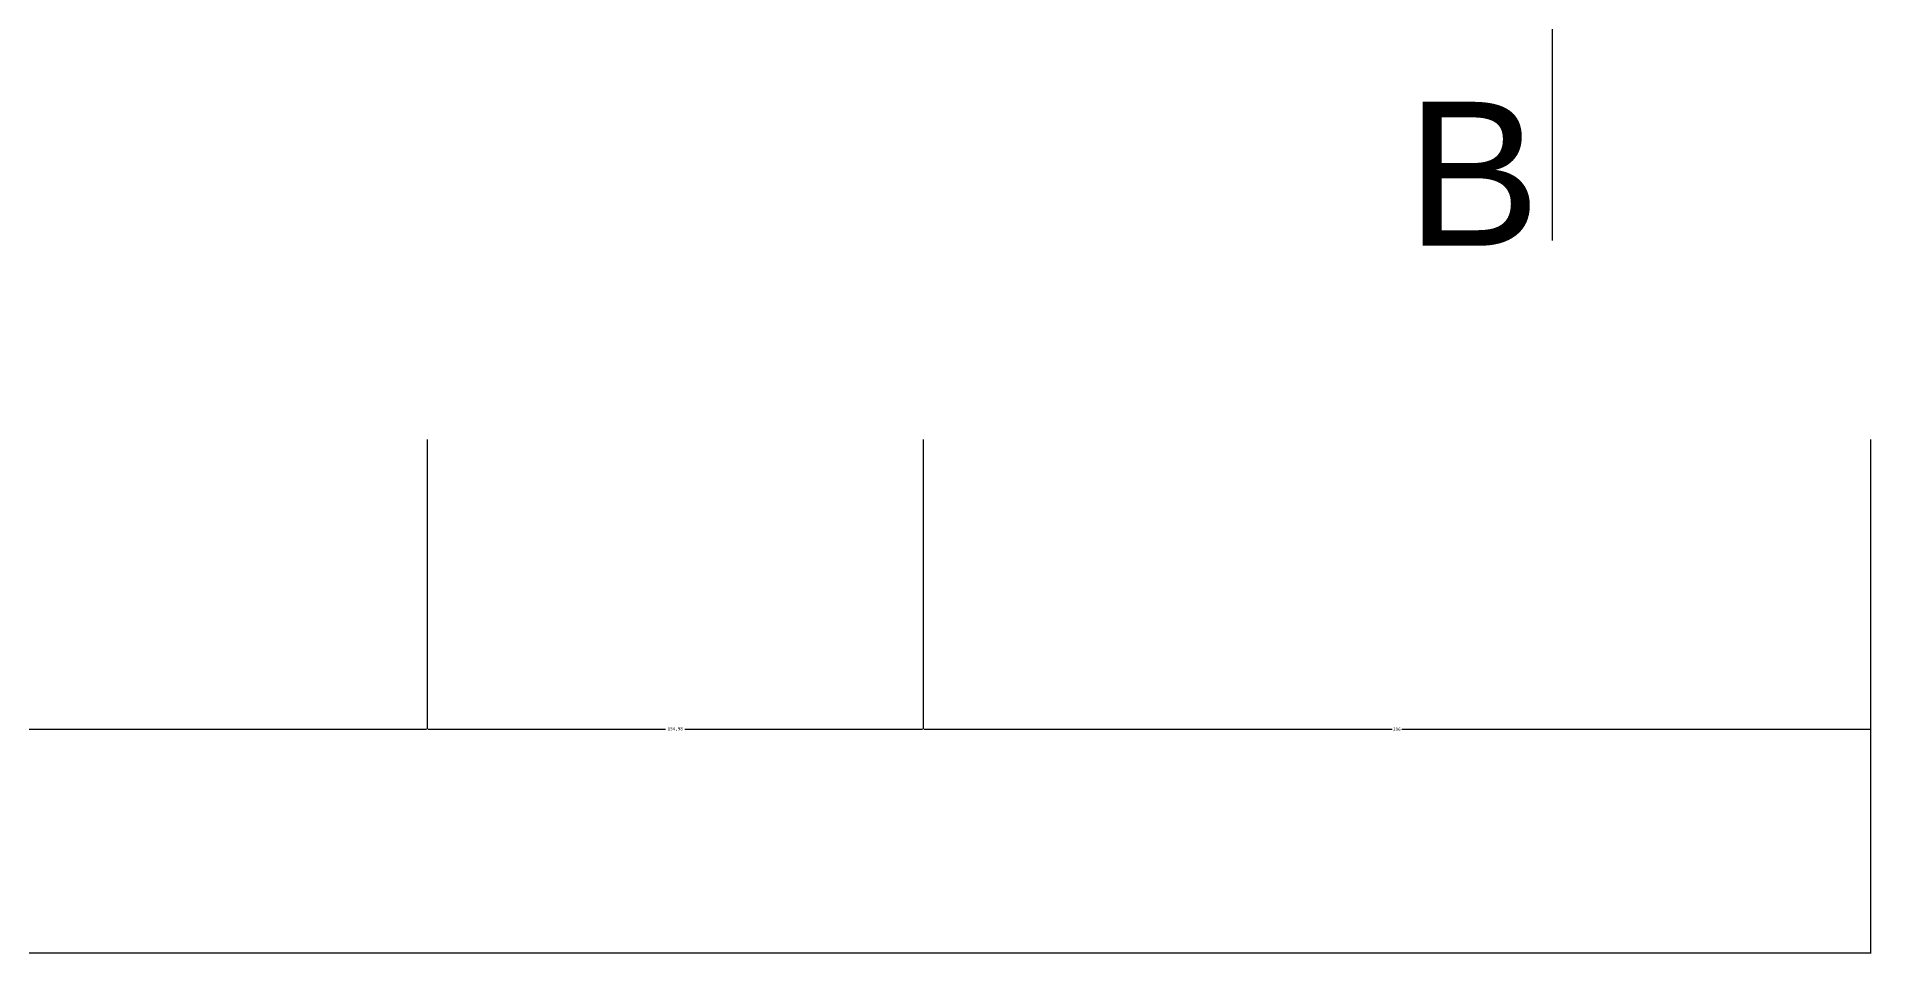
# Model space of a CAD drawing. Header units: metres. Extents: x 4231 to 8749, y -8456 to -5486.
# Drawn here: x 7179 to 7753, y -7042 to -6755 of the extents above; entities that cross this region are included whole.
import ezdxf

# ---------------------------------------------------------------- set-up
doc = ezdxf.new("R2010")
doc.units = ezdxf.units.M
doc.layers.add('ASHADE', color=1, linetype='Continuous')
doc.layers.add('外形', color=3, linetype='Continuous')
doc.dimstyles.get("Standard").update_dxf_attribs({"dimtxt": 2.5, "dimasz": 2.5, "dimexe": 1.25, "dimexo": 0.625, "dimtad": 1, "dimcen": 2.5, "dimazin": 3, "dimtfac": 1, "dimtmove": 0, "dimatfit": 3})

# ---------------------------------------------------------------- blocks, each defined once
blk = doc.blocks.new('_CLOSEDFILLED')
at = {"color": 0, "linetype": 'BYBLOCK'}
blk.add_solid([(-1, 0.2), (0, 0), (-1, -0.2)], dxfattribs=at)
blk = doc.blocks.new('*D1')
for p, q in [((4556.28, -6881.11), (4556.28, -7041.63)), ((7752.28, -6881.11), (7752.28, -7041.63)), ((6152.28, -7041.63), (4556.03, -7041.63)), ((7752.53, -7041.63), (6156.28, -7041.63))]:
    blk.add_line(p, q)
at = {"layer": 'Defpoints'}
for p in [(4556.28, -6881.11), (7752.28, -6881.11), (7752.28, -7041.63)]:
    blk.add_point(p, dxfattribs=at)
at = {"xscale": 0.25, "yscale": 0.25}
blk.add_blockref('_CLOSEDFILLED', (4556.28, -7041.63), dxfattribs=at)
at = {"xscale": 0.25, "yscale": 0.25, "rotation": 180}
blk.add_blockref('_CLOSEDFILLED', (7752.28, -7041.63), dxfattribs=at)
at = {"insert": (6154.28, -7041.63), "char_height": 1, "attachment_point": 5}
blk.add_mtext('3196', dxfattribs=at)
blk = doc.blocks.new('*D2')
for p, q in [((7456.28, -6881.11), (7456.28, -6971.63)), ((7752.28, -6881.11), (7752.28, -6971.63)), ((7456.53, -6971.63), (7602.78, -6971.63)), ((7605.78, -6971.63), (7752.03, -6971.63))]:
    blk.add_line(p, q)
at = {"layer": 'Defpoints'}
for p in [(7456.28, -6881.11), (7752.28, -6881.11), (7456.28, -6971.63)]:
    blk.add_point(p, dxfattribs=at)
at = {"xscale": 0.25, "yscale": 0.25, "rotation": 180}
blk.add_blockref('_CLOSEDFILLED', (7456.28, -6971.63), dxfattribs=at)
at = {"xscale": 0.25, "yscale": 0.25}
blk.add_blockref('_CLOSEDFILLED', (7752.28, -6971.63), dxfattribs=at)
at = {"insert": (7604.28, -6971.63), "char_height": 1, "attachment_point": 5}
blk.add_mtext('296', dxfattribs=at)
blk = doc.blocks.new('*D3')
for p, q in [((7301.3, -6881.11), (7301.3, -6971.63)), ((7456.28, -6881.11), (7456.28, -6971.63)), ((7301.55, -6971.63), (7375.79, -6971.63)), ((7381.79, -6971.63), (7456.03, -6971.63))]:
    blk.add_line(p, q)
at = {"layer": 'Defpoints'}
for p in [(7301.3, -6881.11), (7456.28, -6881.11), (7301.3, -6971.63)]:
    blk.add_point(p, dxfattribs=at)
at = {"xscale": 0.25, "yscale": 0.25, "rotation": 180}
blk.add_blockref('_CLOSEDFILLED', (7301.3, -6971.63), dxfattribs=at)
at = {"xscale": 0.25, "yscale": 0.25}
blk.add_blockref('_CLOSEDFILLED', (7456.28, -6971.63), dxfattribs=at)
at = {"insert": (7378.79, -6971.63), "char_height": 1, "attachment_point": 5}
blk.add_mtext('154,98', dxfattribs=at)
blk = doc.blocks.new('*D4')
for p, q in [((6051.28, -6881.11), (6051.28, -6971.63)), ((7301.3, -6881.11), (7301.3, -6971.63)), ((6051.53, -6971.63), (6672.79, -6971.63)), ((6679.79, -6971.63), (7301.05, -6971.63))]:
    blk.add_line(p, q)
at = {"layer": 'Defpoints'}
for p in [(6051.28, -6881.11), (7301.3, -6881.11), (6051.28, -6971.63)]:
    blk.add_point(p, dxfattribs=at)
at = {"xscale": 0.25, "yscale": 0.25, "rotation": 180}
blk.add_blockref('_CLOSEDFILLED', (6051.28, -6971.63), dxfattribs=at)
at = {"xscale": 0.25, "yscale": 0.25}
blk.add_blockref('_CLOSEDFILLED', (7301.3, -6971.63), dxfattribs=at)
at = {"insert": (6676.29, -6971.63), "char_height": 1, "attachment_point": 5}
blk.add_mtext('1250,02', dxfattribs=at)

msp = doc.modelspace()

# ---------------------------------------------------------------- linework, layer by layer
at = {"layer": '外形'}
msp.add_line((7652.92, -6819), (7652.92, -6707.43), dxfattribs=at)

# ---------------------------------------------------------------- texts
at = {"layer": 'ASHADE', "insert": (7607.21, -6775.64), "char_height": 45, "attachment_point": 1}
msp.add_mtext('{\\fArial|b0|i0|c0|p32;B}', dxfattribs=at)

# ---------------------------------------------------------------- dimensions: what is measured, and where the dimension line sits
for base, p1, p2, picture, middle in [((7752.28, -7041.63), (7752.28, -6881.11), (4556.28, -6881.11), '*D1', (6154.28, -7041.63)), ((6051.28, -6971.63), (6051.28, -6881.11), (7301.3, -6881.11), '*D4', (6676.29, -6971.63)), ((7301.3, -6971.63), (7301.3, -6881.11), (7456.28, -6881.11), '*D3', (7378.79, -6971.63)), ((7456.28, -6971.63), (7456.28, -6881.11), (7752.28, -6881.11), '*D2', (7604.28, -6971.63))]:
    dim = msp.add_linear_dim(base=base, p1=p1, p2=p2, dimstyle='Standard')
    dim.commit()
    dim.dimension.update_dxf_attribs({"geometry": picture, "text_midpoint": middle})

doc.saveas('drawing.dxf')
